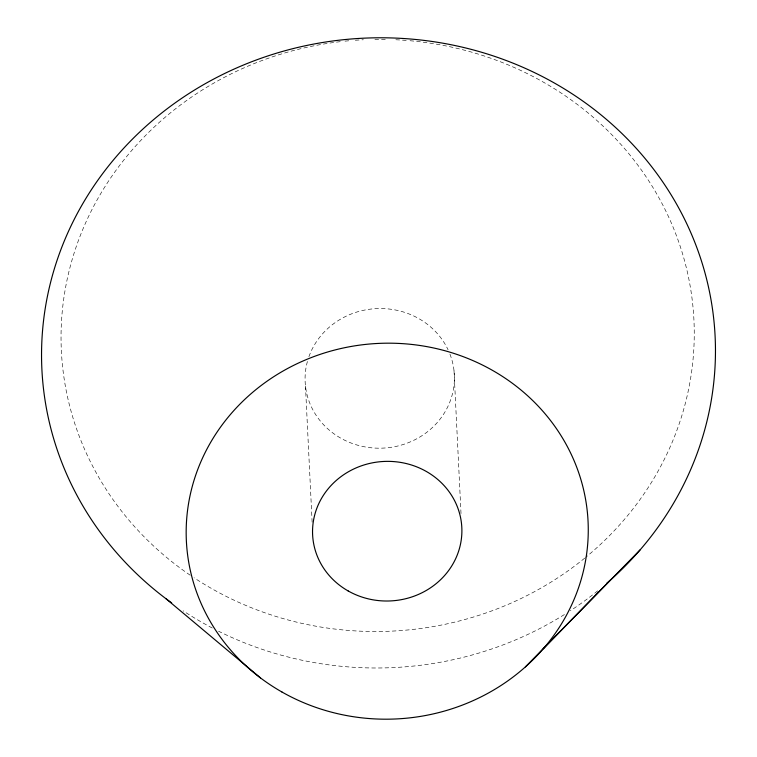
<?xml version="1.0" encoding="UTF-8"?>
<svg xmlns="http://www.w3.org/2000/svg" width="757" height="757" viewBox="0 0 757 757"><rect width="100%" height="100%" fill="white"/><g stroke="black" fill="none" stroke-linecap="round" stroke-linejoin="round"><path stroke-width="0.57" stroke-dasharray="3.79 2.84" d="M454.02 370.703L461.041 514.126M305.468 386.013L312.139 522.387M597.708 590.848A337.016 315.054 -2.8 0 1 570.343 610.748M564.419 614.542A337.016 315.054 -2.8 0 1 218.546 631.206M212.282 628.007A337.016 315.054 -2.8 0 1 183.137 610.823M410.02 40.727A316.663 296.025 -2.8 0 1 679.445 244.076A316.663 296.025 -2.8 0 1 585.625 557.389M584.726 558.127A316.663 296.025 -2.8 0 1 194.057 577.78M190.215 575.206A316.663 296.025 -2.8 0 1 71.792 260.815A316.663 296.025 -2.8 0 1 342.656 41.398M345.003 41.152A316.663 296.025 -2.8 0 1 349.583 40.708M355.317 40.244A316.663 296.025 -2.8 0 1 363.369 39.761M374.885 39.402A316.663 296.025 -2.8 0 1 386.392 39.43M395.845 39.752A316.663 296.025 -2.8 0 1 408.837 40.623M449.923 354.068A74.688 69.814 -2.8 0 1 383.184 448.097A74.688 69.814 -2.8 0 1 307.522 361.07M308.913 356.689A74.688 69.814 -2.8 0 1 376.314 308.619A74.688 69.814 -2.8 0 1 448.106 349.838"/><path stroke-width="1.14" d="M525.405 666.889L610.104 580.335M543.28 648.749L640.072 549.923M166.067 598.787L260.474 677.903M171.659 602.903A337.016 315.054 -2.8 0 1 124.356 147.549A337.016 315.054 -2.8 0 1 613.492 125.605A337.016 315.054 -2.8 0 1 606.622 583.392M281.926 691.993A201.078 187.973 -2.8 0 0 588.189 535.142A201.078 187.973 -2.8 0 0 291.54 366.426A201.078 187.973 -2.8 0 0 281.926 691.993M348.106 590.914A74.688 69.814 -2.8 0 0 461.865 532.654A74.688 69.814 -2.8 0 0 351.683 469.993A74.688 69.814 -2.8 0 0 348.106 590.914"/></g></svg>
